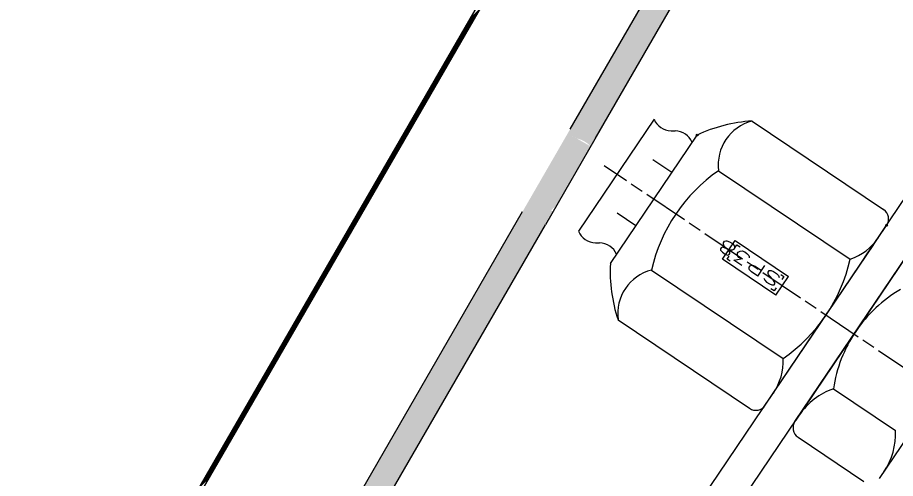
# Model space of a CAD drawing. Units: millimetres at full size; details may follow other scales. Extents: x -55 to 1935, y -55 to 1395.
# Drawn here: x 366.9 to 599.4, y 1149.4 to 1271.5 of the extents above; entities that cross this region are included whole.
import ezdxf
from ezdxf.enums import TextEntityAlignment as Align

# ---------------------------------------------------------------- set-up
doc = ezdxf.new("R2010")
doc.units = ezdxf.units.MM
doc.header["$PDMODE"] = 32
doc.header["$PDSIZE"] = 0.5
for name, pattern in [('CHAIN', [18.5, 12, -1.5, 3.5, -1.5]), ('CHAIN_DOUBLE_DASH', [23.5, 12, -1.5, 3.5, -1.5, 3.5, -1.5]), ('DASHED_SPACED', [12, 6, -6])]:
    doc.linetypes.add(name, pattern=pattern)
for name, color, linetype, lineweight in [('1 外形線', 7, 'Continuous', 25), ('3 隠れ線', 2, 'DASHED_SPACED', 25), ('4 中心線', 1, 'CHAIN', 25), ('5 想像線', 6, 'CHAIN_DOUBLE_DASH', 25), ('6 寸法線', 4, 'Continuous', 25)]:
    doc.layers.add(name, color=color, linetype=linetype, lineweight=lineweight)
doc.styles.add('simplex.shx', font='')
doc.styles.get('simplex.shx').set_extended_font_data('simplex.shx')

msp = doc.modelspace()

# ---------------------------------------------------------------- hatches: boundary and pattern name
at = {"layer": '1 外形線'}
for points in [[(563.518, 1329.022), (569.58, 1325.522), (519.945, 1239.553, 0.14349), (516.526, 1241.503), (513.873, 1243.035)], [(526.457, 1264.832), (532.764, 1261.756), (518.656, 1237.32), (518.586, 1237.406), (518.586, 1237.406, 0.14909), (515.038, 1239.428), (512.594, 1240.82)], [(518.656, 1237.32), (512.594, 1240.82), (510.002, 1236.33), (515.819, 1232.406)], [(509.72, 1221.843), (515.819, 1232.406), (510.002, 1236.33), (498.179, 1215.853), (504.241, 1212.353), (508.689, 1220.056, -0.02177), (508.169, 1220.374)], [(461.345, 1138.054), (455.283, 1141.554), (499.414, 1217.992), (505.476, 1214.492)]]:
    msp.add_hatch(color=256, dxfattribs=at).paths.add_polyline_path(points)

# ---------------------------------------------------------------- linework, layer by layer
for p, q in [((-0.015, 426.086), (527.634, 1340)), ((0, 428.111), (526.479, 1340)), ((513.232, 1241.925), (563.518, 1329.022)), ((519.945, 1239.553), (569.58, 1325.522)), ((591.151, 1207.826), (637.285, 1276.221)), ((485.529, 1269.072), (488.261, 1271.804)), ((485.77, 1269.49), (488.502, 1272.222)), ((486.012, 1269.909), (488.744, 1272.641)), ((486.253, 1270.327), (488.985, 1273.059)), ((486.495, 1270.745), (489.227, 1273.477)), ((486.736, 1271.163), (489.468, 1273.895)), ((484.322, 1266.981), (487.054, 1269.713)), ((484.563, 1267.399), (487.295, 1270.131)), ((484.804, 1267.817), (487.537, 1270.549)), ((485.046, 1268.236), (487.778, 1270.968)), ((485.287, 1268.654), (488.019, 1271.386)), ((532.908, 1105.381), (644.746, 1271.189)), ((482.873, 1264.471), (485.605, 1267.203)), ((483.114, 1264.89), (485.846, 1267.622)), ((483.356, 1265.308), (486.088, 1268.04)), ((483.597, 1265.726), (486.329, 1268.458)), ((483.839, 1266.144), (486.571, 1268.876)), ((484.08, 1266.563), (486.812, 1269.295)), ((481.424, 1261.962), (484.156, 1264.694)), ((481.665, 1262.38), (484.397, 1265.112)), ((481.907, 1262.798), (484.639, 1265.53)), ((482.148, 1263.216), (484.88, 1265.949)), ((482.39, 1263.635), (485.122, 1266.367)), ((482.631, 1264.053), (485.363, 1266.785)), ((480.216, 1259.87), (482.948, 1262.602)), ((480.458, 1260.289), (483.19, 1263.021)), ((480.699, 1260.707), (483.431, 1263.439)), ((480.941, 1261.125), (483.673, 1263.857)), ((481.182, 1261.543), (483.914, 1264.276)), ((478.767, 1257.361), (481.499, 1260.093)), ((479.009, 1257.779), (481.741, 1260.511)), ((479.25, 1258.197), (481.982, 1260.929)), ((479.492, 1258.616), (482.224, 1261.348)), ((479.733, 1259.034), (482.465, 1261.766)), ((479.975, 1259.452), (482.707, 1262.184)), ((477.56, 1255.27), (480.292, 1258.002)), ((477.802, 1255.688), (480.534, 1258.42)), ((478.043, 1256.106), (480.775, 1258.838)), ((478.284, 1256.524), (481.017, 1259.256)), ((478.526, 1256.943), (481.258, 1259.675)), ((476.111, 1252.76), (478.843, 1255.492)), ((476.353, 1253.178), (479.085, 1255.91)), ((476.594, 1253.597), (479.326, 1256.329)), ((476.836, 1254.015), (479.568, 1256.747)), ((477.077, 1254.433), (479.809, 1257.165)), ((477.319, 1254.851), (480.051, 1257.583)), ((474.904, 1250.669), (477.636, 1253.401)), ((475.145, 1251.087), (477.877, 1253.819)), ((475.387, 1251.505), (478.119, 1254.237)), ((475.628, 1251.924), (478.36, 1254.656)), ((475.87, 1252.342), (478.602, 1255.074)), ((473.455, 1248.159), (476.187, 1250.891)), ((473.696, 1248.577), (476.428, 1251.31)), ((473.938, 1248.996), (476.67, 1251.728)), ((474.179, 1249.414), (476.911, 1252.146)), ((474.421, 1249.832), (477.153, 1252.564)), ((474.662, 1250.25), (477.394, 1252.983)), ((472.247, 1246.068), (474.979, 1248.8)), ((472.489, 1246.486), (475.221, 1249.218)), ((472.73, 1246.904), (475.462, 1249.636)), ((472.972, 1247.323), (475.704, 1250.055)), ((473.213, 1247.741), (475.945, 1250.473)), ((470.799, 1243.558), (473.531, 1246.29)), ((471.04, 1243.977), (473.772, 1246.709)), ((471.282, 1244.395), (474.014, 1247.127)), ((471.523, 1244.813), (474.255, 1247.545)), ((471.764, 1245.231), (474.497, 1247.963)), ((472.006, 1245.65), (474.738, 1248.382)), ((469.35, 1241.049), (472.082, 1243.781)), ((469.591, 1241.467), (472.323, 1244.199)), ((469.833, 1241.885), (472.565, 1244.617)), ((470.074, 1242.304), (472.806, 1245.036)), ((470.316, 1242.722), (473.048, 1245.454)), ((470.557, 1243.14), (473.289, 1245.872)), ((535.421, 1244.527), (515.408, 1214.855)), ((561.403, 1244.068), (596.222, 1220.582)), ((468.142, 1238.958), (470.874, 1241.69)), ((468.384, 1239.376), (471.116, 1242.108)), ((468.625, 1239.794), (471.357, 1242.526)), ((468.867, 1240.212), (471.599, 1242.944)), ((469.108, 1240.631), (471.84, 1243.363)), ((539.936, 1241.481), (541.014, 1241.463)), ((466.693, 1236.448), (469.425, 1239.18)), ((466.935, 1236.866), (469.667, 1239.598)), ((467.176, 1237.284), (469.908, 1240.017)), ((467.418, 1237.703), (470.15, 1240.435)), ((467.659, 1238.121), (470.391, 1240.853)), ((467.901, 1238.539), (470.633, 1241.271)), ((523.874, 1206.312), (546.834, 1240.352)), ((465.486, 1234.357), (468.218, 1237.089)), ((465.727, 1234.775), (468.459, 1237.507)), ((465.969, 1235.193), (468.701, 1237.925)), ((466.21, 1235.611), (468.942, 1238.344)), ((466.452, 1236.03), (469.184, 1238.762)), ((464.037, 1231.847), (466.769, 1234.579)), ((464.279, 1232.265), (467.011, 1234.997)), ((464.52, 1232.684), (467.252, 1235.416)), ((464.762, 1233.102), (467.494, 1235.834)), ((465.003, 1233.52), (467.735, 1236.252)), ((465.244, 1233.938), (467.977, 1236.67)), ((462.83, 1229.756), (465.562, 1232.488)), ((463.071, 1230.174), (465.803, 1232.906)), ((463.313, 1230.592), (466.045, 1233.324)), ((463.554, 1231.011), (466.286, 1233.743)), ((463.796, 1231.429), (466.528, 1234.161)), ((461.381, 1227.246), (464.113, 1229.978)), ((461.622, 1227.665), (464.354, 1230.397)), ((461.864, 1228.083), (464.596, 1230.815)), ((462.105, 1228.501), (464.837, 1231.233)), ((462.347, 1228.919), (465.079, 1231.651)), ((462.588, 1229.338), (465.32, 1232.07)), ((552.525, 1230.907), (587.345, 1207.421)), ((460.173, 1225.155), (462.905, 1227.887)), ((460.415, 1225.573), (463.147, 1228.305)), ((460.656, 1225.992), (463.388, 1228.724)), ((460.898, 1226.41), (463.63, 1229.142)), ((461.139, 1226.828), (463.871, 1229.56)), ((458.724, 1222.645), (461.457, 1225.378)), ((458.966, 1223.064), (461.698, 1225.796)), ((459.207, 1223.482), (461.94, 1226.214)), ((459.449, 1223.9), (462.181, 1226.632)), ((459.69, 1224.318), (462.422, 1227.051)), ((459.932, 1224.737), (462.664, 1227.469)), ((457.276, 1220.136), (460.008, 1222.868)), ((457.517, 1220.554), (460.249, 1223.286)), ((457.759, 1220.972), (460.491, 1223.704)), ((458, 1221.391), (460.732, 1224.123)), ((458.242, 1221.809), (460.974, 1224.541)), ((458.483, 1222.227), (461.215, 1224.959)), ((456.068, 1218.045), (458.8, 1220.777)), ((456.31, 1218.463), (459.042, 1221.195)), ((456.551, 1218.881), (459.283, 1221.613)), ((456.793, 1219.299), (459.525, 1222.031)), ((457.034, 1219.718), (459.766, 1222.45)), ((252.3, 789.978), (500.625, 1220.089)), ((252.3, 789.978), (500.625, 1220.089)), ((454.619, 1215.535), (457.351, 1218.267)), ((454.861, 1215.953), (457.593, 1218.685)), ((455.102, 1216.372), (457.834, 1219.104)), ((455.344, 1216.79), (458.076, 1219.522)), ((455.585, 1217.208), (458.317, 1219.94)), ((455.827, 1217.626), (458.559, 1220.358)), ((258.362, 786.478), (506.687, 1216.589)), ((258.362, 786.478), (506.687, 1216.589)), ((453.412, 1213.444), (456.144, 1216.176)), ((453.653, 1213.862), (456.385, 1216.594)), ((453.895, 1214.28), (456.627, 1217.012)), ((454.136, 1214.699), (456.868, 1217.431)), ((454.378, 1215.117), (457.11, 1217.849)), ((564.878, 1168.748), (597.032, 1216.418)), ((451.963, 1210.934), (454.695, 1213.666)), ((452.204, 1211.352), (454.937, 1214.085)), ((452.446, 1211.771), (455.178, 1214.503)), ((452.687, 1212.189), (455.42, 1214.921)), ((452.929, 1212.607), (455.661, 1215.339)), ((453.17, 1213.026), (455.902, 1215.758)), ((450.756, 1208.843), (453.488, 1211.575)), ((450.997, 1209.261), (453.729, 1211.993)), ((451.239, 1209.679), (453.971, 1212.411)), ((451.48, 1210.098), (454.212, 1212.83)), ((451.722, 1210.516), (454.454, 1213.248)), ((519.923, 1211.81), (521.001, 1211.791)), ((553.577, 1207.431), (556.932, 1212.405)), ((556.932, 1212.405), (571.026, 1202.899)), ((567.26, 1172.279), (593.598, 1211.326)), ((572.75, 1164.45), (604.904, 1212.12)), ((449.307, 1206.333), (452.039, 1209.065)), ((449.548, 1206.752), (452.28, 1209.484)), ((449.79, 1207.17), (452.522, 1209.902)), ((450.031, 1207.588), (452.763, 1210.32)), ((450.273, 1208.006), (453.005, 1210.738)), ((450.514, 1208.425), (453.246, 1211.157)), ((448.099, 1204.242), (450.831, 1206.974)), ((448.341, 1204.66), (451.073, 1207.392)), ((448.582, 1205.079), (451.314, 1207.811)), ((448.824, 1205.497), (451.556, 1208.229)), ((449.065, 1205.915), (451.797, 1208.647)), ((567.671, 1197.924), (553.577, 1207.431)), ((602.676, 1208.817), (572.983, 1164.795)), ((446.65, 1201.733), (449.382, 1204.465)), ((446.892, 1202.151), (449.624, 1204.883)), ((447.133, 1202.569), (449.865, 1205.301)), ((447.375, 1202.987), (450.107, 1205.719)), ((447.616, 1203.406), (450.348, 1206.138)), ((447.858, 1203.824), (450.59, 1206.556)), ((534.771, 1204.585), (569.591, 1181.099)), ((445.202, 1199.223), (447.934, 1201.955)), ((445.443, 1199.641), (448.175, 1202.373)), ((445.684, 1200.06), (448.417, 1202.792)), ((445.926, 1200.478), (448.658, 1203.21)), ((446.167, 1200.896), (448.9, 1203.628)), ((446.409, 1201.314), (449.141, 1204.046)), ((567.671, 1197.924), (571.026, 1202.899)), ((443.994, 1197.132), (446.726, 1199.864)), ((444.236, 1197.55), (446.968, 1200.282)), ((444.477, 1197.968), (447.209, 1200.7)), ((444.719, 1198.386), (447.451, 1201.119)), ((444.96, 1198.805), (447.692, 1201.537)), ((442.545, 1194.622), (445.277, 1197.354)), ((442.787, 1195.04), (445.519, 1197.772)), ((443.028, 1195.459), (445.76, 1198.191)), ((443.27, 1195.877), (446.002, 1198.609)), ((443.511, 1196.295), (446.243, 1199.027)), ((443.753, 1196.713), (446.485, 1199.445)), ((441.338, 1192.531), (444.07, 1195.263)), ((441.579, 1192.949), (444.311, 1195.681)), ((441.821, 1193.367), (444.553, 1196.099)), ((442.062, 1193.786), (444.794, 1196.518)), ((442.304, 1194.204), (445.036, 1196.936)), ((595.134, 1149.352), (627.288, 1197.021)), ((439.889, 1190.021), (442.621, 1192.753)), ((440.13, 1190.44), (442.862, 1193.172)), ((440.372, 1190.858), (443.104, 1193.59)), ((440.613, 1191.276), (443.345, 1194.008)), ((440.855, 1191.694), (443.587, 1194.426)), ((441.096, 1192.113), (443.828, 1194.845)), ((438.682, 1187.93), (441.414, 1190.662)), ((438.923, 1188.348), (441.655, 1191.08)), ((439.164, 1188.767), (441.897, 1191.499)), ((439.406, 1189.185), (442.138, 1191.917)), ((439.647, 1189.603), (442.38, 1192.335)), ((525.446, 1110.414), (580.371, 1191.843)), ((525.894, 1191.424), (560.713, 1167.938)), ((437.233, 1185.42), (439.965, 1188.153)), ((437.474, 1185.839), (440.206, 1188.571)), ((437.716, 1186.257), (440.448, 1188.989)), ((437.957, 1186.675), (440.689, 1189.407)), ((438.199, 1187.094), (440.931, 1189.826)), ((438.44, 1187.512), (441.172, 1190.244)), ((436.025, 1183.329), (438.757, 1186.061)), ((436.267, 1183.747), (438.999, 1186.479)), ((436.508, 1184.166), (439.24, 1186.898)), ((436.75, 1184.584), (439.482, 1187.316)), ((436.991, 1185.002), (439.723, 1187.734)), ((434.576, 1180.82), (437.308, 1183.552)), ((434.818, 1181.238), (437.55, 1183.97)), ((435.059, 1181.656), (437.791, 1184.388)), ((435.301, 1182.074), (438.033, 1184.806)), ((435.542, 1182.493), (438.274, 1185.225)), ((435.784, 1182.911), (438.516, 1185.643)), ((433.127, 1178.31), (435.86, 1181.042)), ((433.369, 1178.728), (436.101, 1181.46)), ((433.61, 1179.147), (436.342, 1181.879)), ((433.852, 1179.565), (436.584, 1182.297)), ((434.093, 1179.983), (436.825, 1182.715)), ((434.335, 1180.401), (437.067, 1183.133)), ((431.92, 1176.219), (434.652, 1178.951)), ((432.162, 1176.637), (434.894, 1179.369)), ((432.403, 1177.055), (435.135, 1179.787)), ((432.644, 1177.474), (435.377, 1180.206)), ((432.886, 1177.892), (435.618, 1180.624)), ((430.471, 1173.709), (433.203, 1176.441)), ((430.713, 1174.128), (433.445, 1176.86)), ((430.954, 1174.546), (433.686, 1177.278)), ((431.196, 1174.964), (433.928, 1177.696)), ((431.437, 1175.382), (434.169, 1178.114)), ((431.679, 1175.801), (434.411, 1178.533)), ((429.264, 1171.618), (431.996, 1174.35)), ((429.505, 1172.036), (432.237, 1174.768)), ((429.747, 1172.454), (432.479, 1175.187)), ((429.988, 1172.873), (432.72, 1175.605)), ((430.23, 1173.291), (432.962, 1176.023)), ((427.815, 1169.108), (430.547, 1171.84)), ((428.056, 1169.527), (430.788, 1172.259)), ((428.298, 1169.945), (431.03, 1172.677)), ((428.539, 1170.363), (431.271, 1173.095)), ((428.781, 1170.781), (431.513, 1173.513)), ((429.022, 1171.2), (431.754, 1173.932)), ((582.924, 1173.118), (599.359, 1162.032)), ((426.607, 1167.017), (429.34, 1169.749)), ((426.849, 1167.435), (429.581, 1170.167)), ((427.09, 1167.854), (429.822, 1170.586)), ((427.332, 1168.272), (430.064, 1171.004)), ((427.573, 1168.69), (430.305, 1171.422)), ((425.159, 1164.508), (427.891, 1167.24)), ((425.4, 1164.926), (428.132, 1167.658)), ((425.642, 1165.344), (428.374, 1168.076)), ((425.883, 1165.762), (428.615, 1168.494)), ((426.124, 1166.181), (428.857, 1168.913)), ((426.366, 1166.599), (429.098, 1169.331)), ((423.71, 1161.998), (426.442, 1164.73)), ((423.951, 1162.416), (426.683, 1165.148)), ((424.193, 1162.835), (426.925, 1165.567)), ((424.434, 1163.253), (427.166, 1165.985)), ((424.676, 1163.671), (427.408, 1166.403)), ((424.917, 1164.089), (427.649, 1166.821)), ((422.502, 1159.907), (425.234, 1162.639)), ((422.744, 1160.325), (425.476, 1163.057)), ((422.985, 1160.743), (425.717, 1163.475)), ((423.227, 1161.162), (425.959, 1163.894)), ((423.468, 1161.58), (426.2, 1164.312)), ((421.053, 1157.397), (423.785, 1160.129)), ((421.295, 1157.815), (424.027, 1160.547)), ((421.536, 1158.234), (424.268, 1160.966)), ((421.778, 1158.652), (424.51, 1161.384)), ((422.019, 1159.07), (424.751, 1161.802)), ((422.261, 1159.488), (424.993, 1162.221)), ((573.56, 1160.285), (590.969, 1148.542)), ((419.846, 1155.306), (422.578, 1158.038)), ((420.087, 1155.724), (422.82, 1158.456)), ((420.329, 1156.142), (423.061, 1158.874)), ((420.57, 1156.561), (423.302, 1159.293)), ((420.812, 1156.979), (423.544, 1159.711)), ((418.397, 1152.796), (421.129, 1155.528)), ((418.639, 1153.215), (421.371, 1155.947)), ((418.88, 1153.633), (421.612, 1156.365)), ((419.122, 1154.051), (421.854, 1156.783)), ((419.363, 1154.469), (422.095, 1157.201)), ((419.604, 1154.888), (422.337, 1157.62)), ((417.19, 1150.705), (419.922, 1153.437)), ((417.431, 1151.123), (420.163, 1153.855)), ((417.673, 1151.542), (420.405, 1154.274)), ((417.914, 1151.96), (420.646, 1154.692)), ((418.156, 1152.378), (420.888, 1155.11)), ((415.741, 1148.196), (418.473, 1150.928)), ((415.982, 1148.614), (418.714, 1151.346)), ((416.224, 1149.032), (418.956, 1151.764)), ((416.465, 1149.45), (419.197, 1152.182)), ((416.707, 1149.869), (419.439, 1152.601)), ((416.948, 1150.287), (419.68, 1153.019)), ((415.016, 1146.941), (417.748, 1149.673)), ((415.258, 1147.359), (417.99, 1150.091)), ((415.499, 1147.777), (418.231, 1150.509))]:
    msp.add_line(p, q, dxfattribs=at)
for centre, radius, start, end in [((540.024, 1246.481), 5, 203.00469, 268.99531), ((563.829, 1204.142), 40, 93.47782, 115.14344), ((564.426, 1232.455), 12.001, 104.59161, 187.40847), ((540.926, 1236.463), 5, 23.00469, 88.99531), ((577.226, 1195.098), 43.503, 124.59733, 167.40272), ((594.545, 1218.095), 3, 326.00003, 56.00003), ((520.01, 1216.809), 5, 203.00469, 268.99531), ((520.01, 1216.809), 5, 203.00469, 268.99531), ((520.913, 1206.792), 5, 23.00469, 88.99531), ((582.429, 1221.593), 15, 289.13013, 326.00003), ((544.89, 1216.909), 43.503, 304.59734, 347.40273), ((563.815, 1204.151), 40, 176.90334, 198.55245), ((537.794, 1192.972), 12.001, 104.5916, 187.40845), ((619.433, 1167.641), 36.917, 120.53143, 146), ((619.433, 1167.641), 36.917, 146, 171.46857), ((554.609, 1180.348), 15, 326.00003, 2.86993), ((588.802, 1156.17), 17.938, 109.1301, 146), ((562.391, 1170.426), 3, 236.00003, 326.00003), ((575.237, 1162.772), 3, 146, 236), ((581.444, 1161.134), 17.938, 326, 2.8699)]:
    msp.add_arc(centre, radius, start, end, dxfattribs=at)
for p in [(546.834, 1240.352), (597.032, 1216.418)]:
    msp.add_point(p, dxfattribs=at)
at = {"layer": '3 隠れ線'}
for p, q in [((540.111, 1230.385), (530.332, 1236.981)), ((530.605, 1216.292), (521.492, 1222.438))]:
    msp.add_line(p, q, dxfattribs=at)
at = {"layer": '4 中心線'}
msp.add_line((1571.096, 524.724), (522.267, 1232.168), dxfattribs=at)
at = {"layer": '5 想像線'}
for p, q in [((556.811, 1210.436), (557.37, 1211.265)), ((557.37, 1211.265), (558.199, 1210.706)), ((554.798, 1207.452), (555.357, 1208.281)), ((555.627, 1206.893), (554.798, 1207.452)), ((568.976, 1203.437), (569.805, 1202.877)), ((569.805, 1202.877), (569.246, 1202.048)), ((567.233, 1199.064), (566.404, 1199.623)), ((567.792, 1199.893), (567.233, 1199.064))]:
    msp.add_line(p, q, dxfattribs=at)
at = {"layer": '6 寸法線'}
msp.add_line((521.473, 1242.198), (506.687, 1216.589), dxfattribs=at)

# ---------------------------------------------------------------- texts
at = {"layer": '1 外形線', "style": 'simplex.shx', "width": 1.6}
msp.add_text('SP38', height=3.372, rotation=146, dxfattribs=at).set_placement((569.975, 1203.49), align=Align.BOTTOM_LEFT)

doc.saveas('drawing.dxf')
